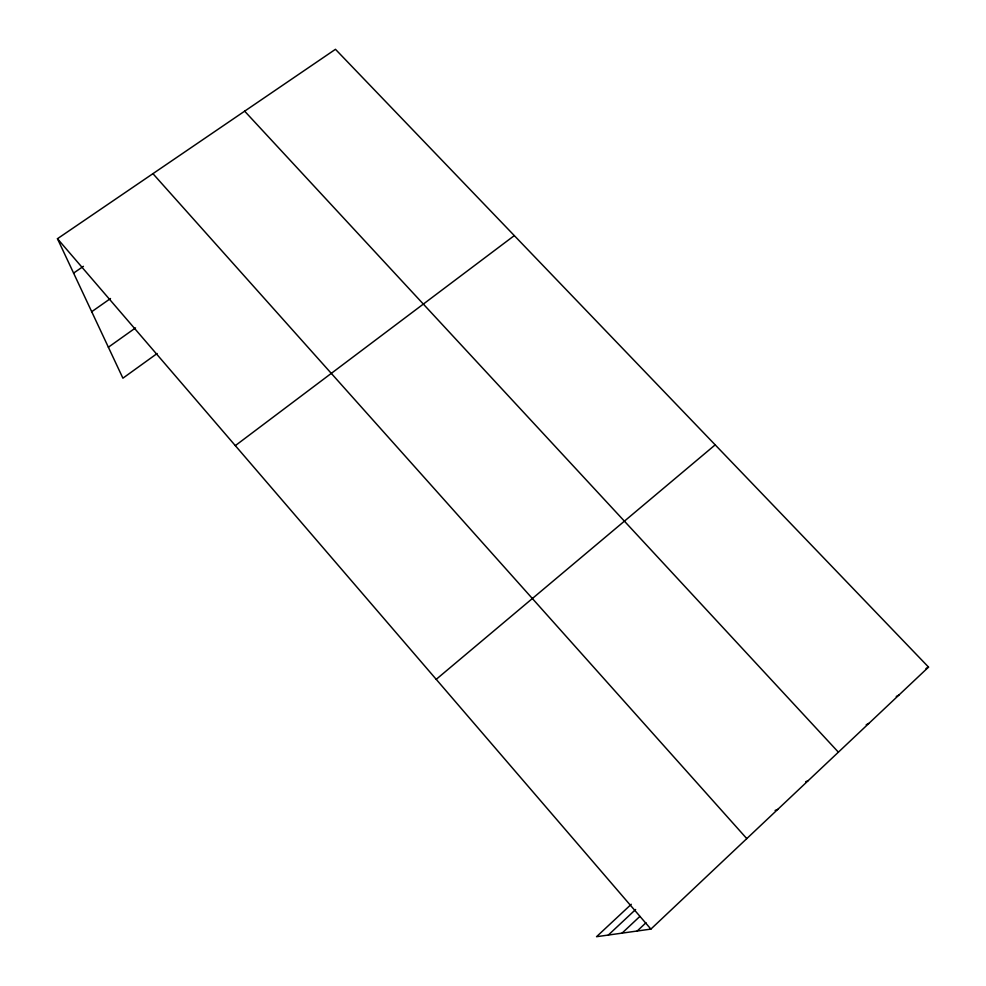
<?xml version="1.0" encoding="UTF-8"?>
<svg xmlns="http://www.w3.org/2000/svg" width="986" height="986" viewBox="0 0 986 986"><rect width="100%" height="100%" fill="white"/><g stroke="black" fill="none" stroke-linecap="round" stroke-linejoin="round"><path stroke-width="1.48" d="M631.274 904.273L596.53 936.7L650.896 929.095L928.541 667.103L335.462 49.3L57.459 238.711L122.905 378.18L157.119 353.53M637.19 931.018L646.003 922.723M622.055 933.126L639.889 916.401M608.325 935.048L635.637 909.499M436.219 679.342L715.183 444.859M235.321 445.635L514.31 235.605M108.374 347.22L135.538 327.894M91.71 311.712L110.506 298.524M73.593 273.097L83.403 266.331M925.977 668.533L928.541 667.103M896.249 696.473L898.949 695.031M866.201 724.759L868.888 723.379M805.636 781.75L808.31 780.555M775.119 810.443L777.781 809.358M244.651 111.171L838.383 752.17M152.929 173.659L746.784 838.605M57.459 238.711L650.896 929.095"/></g></svg>
